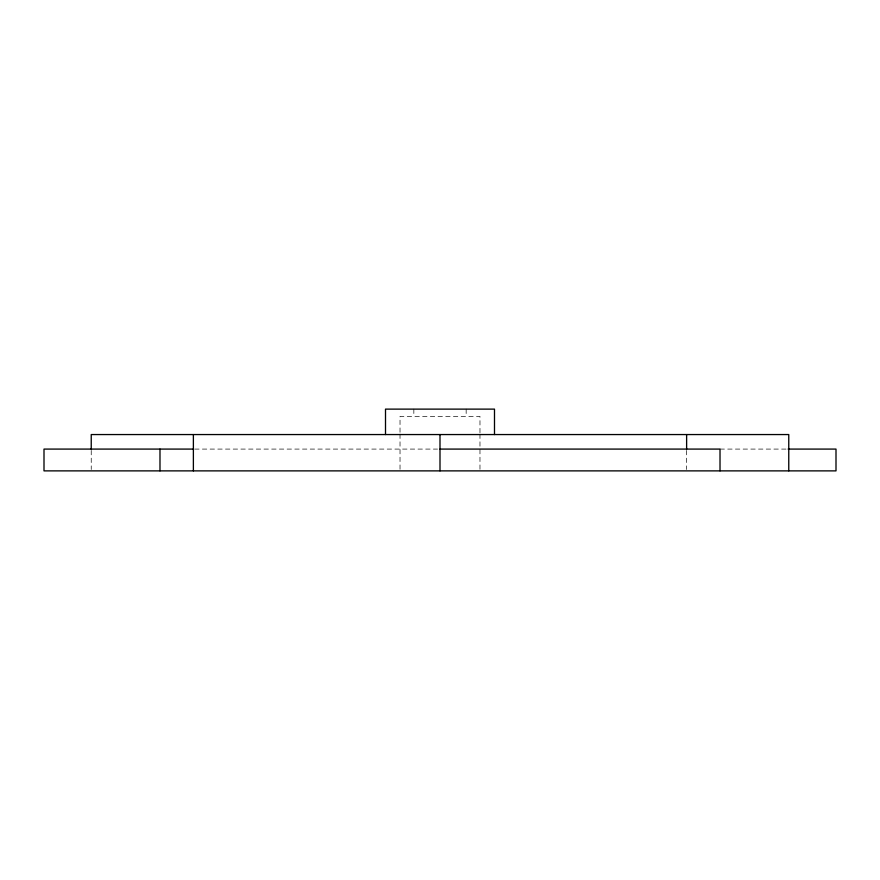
<?xml version="1.0" encoding="UTF-8"?>
<svg xmlns="http://www.w3.org/2000/svg" width="880" height="880" viewBox="0 0 880 880"><rect width="100%" height="100%" fill="white"/><g stroke="black" fill="none" stroke-linecap="round" stroke-linejoin="round"><path stroke-width="0.66" stroke-dasharray="4.4 3.3" d="M194.689 449.086L437.514 449.086M720.016 449.086L787.017 449.086M686.62 450.45L686.62 469.513M479.974 432.729L479.974 416.383L400.026 416.383L400.026 432.729M479.974 434.093L479.974 469.513M466.158 409.123L466.158 416.383M413.842 409.123L413.842 416.383M400.026 434.093L400.026 469.513M91.234 450.45L91.234 469.513"/><path stroke-width="1.32" d="M193.38 449.086L44 449.086L44 470.877L836 470.877L836 449.086L788.084 449.086M440 449.086L720.016 449.086L720.016 470.877M788.766 470.877L788.766 434.555L91.234 434.555L91.234 449.086M686.62 434.555L686.62 449.086M494.494 434.555L494.494 409.123L385.506 409.123L385.506 434.555M440 434.555L440 470.877M193.38 434.555L193.38 470.877M159.984 449.086L159.984 470.877"/></g></svg>
